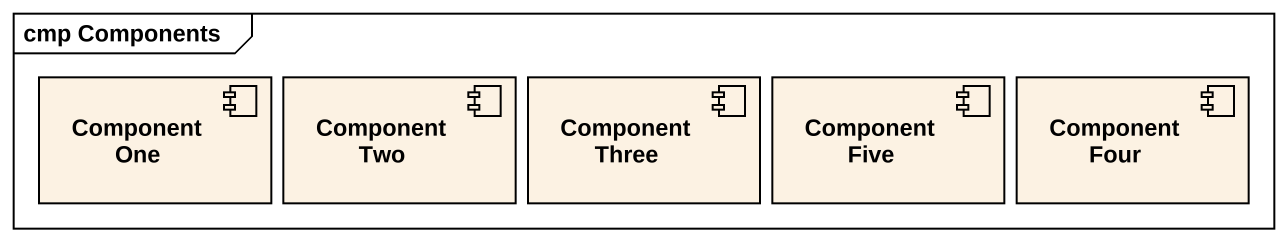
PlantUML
@startuml
mainframe cmp Components
component "Component One" as Component_One
component "Component Two" as Component_Two
component "Component Three" as Component_Three
component "Component Five" as Component_Five
component "Component Four" as Component_Four
@enduml
